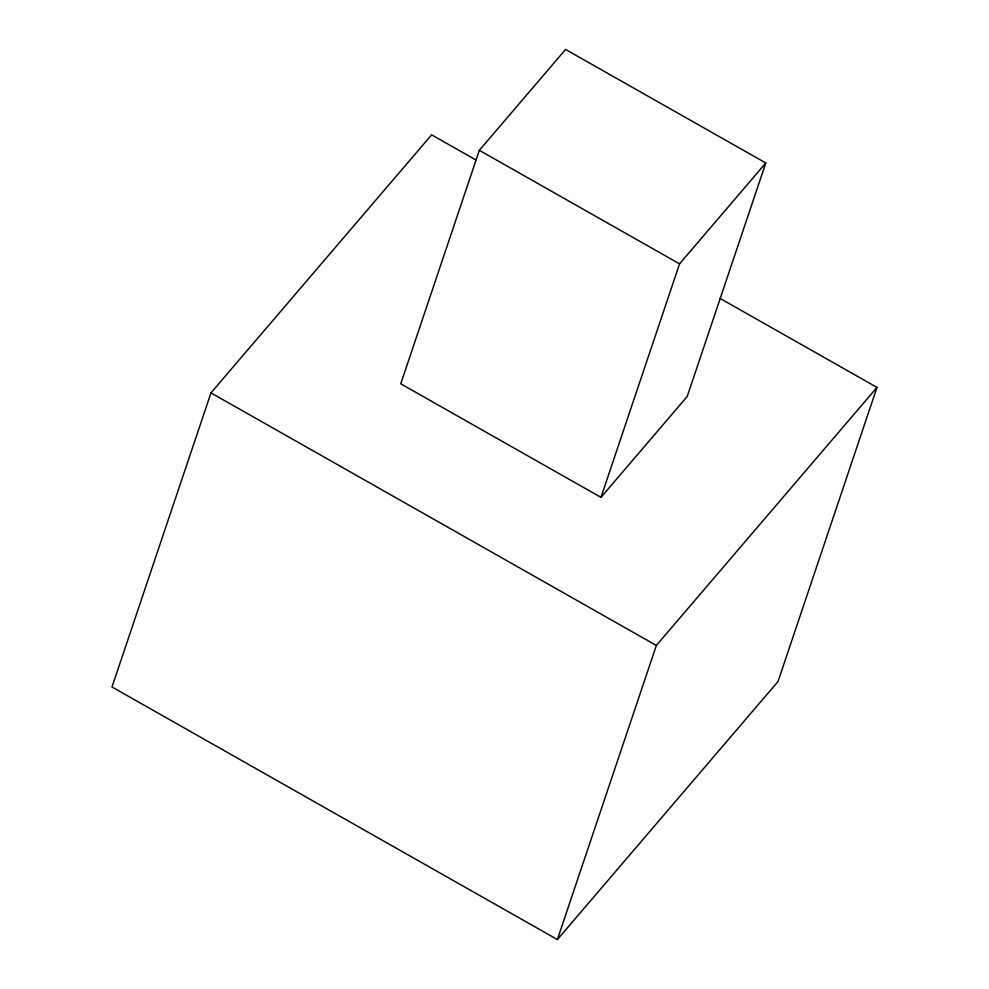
<?xml version="1.0" encoding="UTF-8"?>
<svg xmlns="http://www.w3.org/2000/svg" width="989" height="989" viewBox="0 0 989 989"><rect width="100%" height="100%" fill="white"/><g stroke="black" fill="none" stroke-linecap="round" stroke-linejoin="round"><path stroke-width="1.48" d="M475.894 159.946L431.624 134.838L210.966 392.893L112.004 686.984L557.376 939.55L778.034 681.495L876.996 387.404L720.041 298.406M479.331 150.316L400.755 383.806L600.978 497.356L687.219 396.49L765.795 162.987L565.572 49.45L479.331 150.316L679.554 263.853L765.795 162.987M600.978 497.356L679.554 263.853M557.376 939.55L656.35 645.458L876.996 387.404M210.966 392.893L656.35 645.458"/></g></svg>
